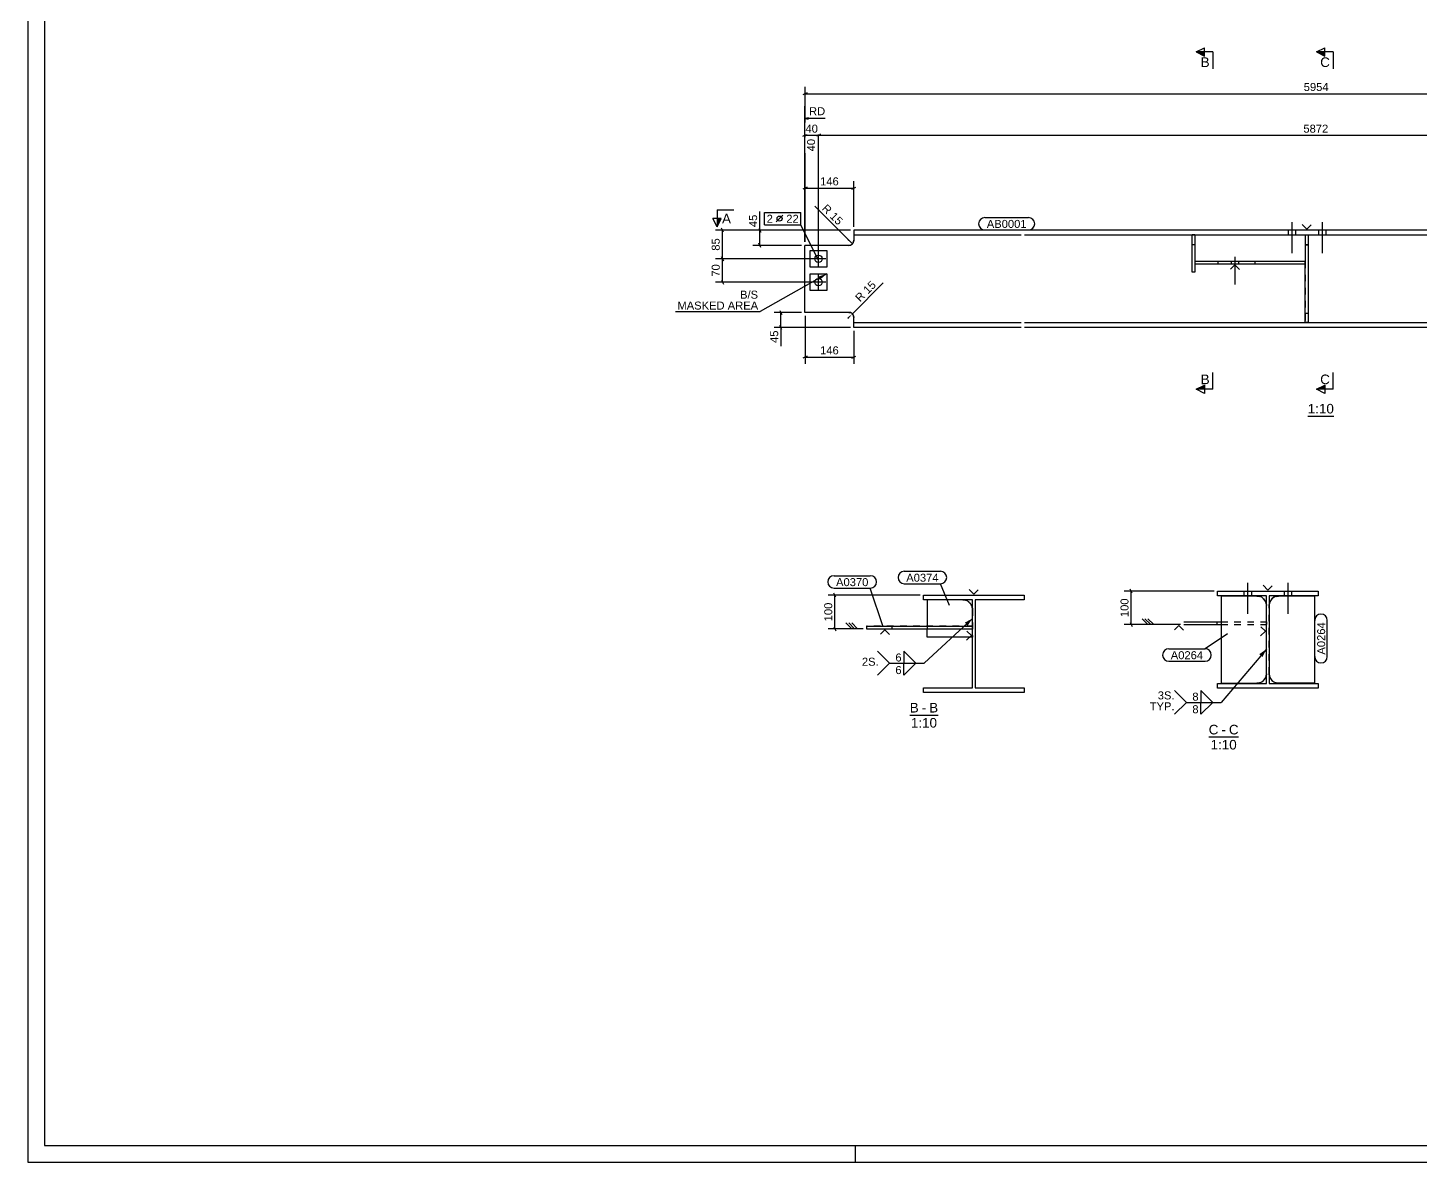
# Model space of a CAD drawing. Header units: millimetres. Extents: x -229 to 612, y -264 to 330.
# Drawn here: x -229.5 to 186, y -263.7 to 74.9 of the extents above; entities that cross this region are included whole.
import ezdxf

# ---------------------------------------------------------------- set-up
doc = ezdxf.new("R2010")
doc.units = ezdxf.units.MM
doc.linetypes.add('DXK_LINE_DOT2', pattern=[3.9198, 1.9599, -1.9599])
doc.styles.add('Arial', font='arial.ttf', dxfattribs={"height": 0.2})

# ---------------------------------------------------------------- blocks, each defined once
blk = doc.blocks.new('Unknown-43779754-1177')
at = {"color": 5, "linetype": 'Continuous'}
for p, q in [((-229.5, 330.35), (-229.5, -263.65)), ((-224.5, 325.35), (-224.5, -258.65)), ((-224.5, -258.65), (606.5, -258.65)), ((-229.5, -263.65), (611.5, -263.65))]:
    blk.add_line(p, q, dxfattribs=at)
at = {"color": 7, "linetype": 'Continuous'}
blk.add_line((17.5, -263.65), (17.5, -258.65), dxfattribs=at)
blk = doc.blocks.new('Unknown-43779754-12 - 1296')
at = {"color": 6, "linetype": 'Continuous'}
blk.add_line((152.47, -40.94), (160.25, -40.94), dxfattribs=at)
at = {"color": 0, "linetype": 'Continuous'}
blk.add_wipeout([(160.25, -40.19), (160.25, -37.19), (152.47, -37.19), (152.47, -40.19)], dxfattribs=at)
at = {"color": 6, "linetype": 'Continuous', "style": 'Arial'}
blk.add_text('1:10', height=2.865, dxfattribs=at).set_placement((152.47, -40.19))
blk = doc.blocks.new('Unknown-43779754-13 - 4834')
at = {"color": 6, "linetype": 'Continuous'}
blk.add_line((33.69, -130.19), (42.16, -130.19), dxfattribs=at)
at = {"color": 0, "linetype": 'Continuous'}
blk.add_wipeout([(36.36, -129.44), (36.36, -126.44), (33.69, -126.44), (33.69, -129.44)], dxfattribs=at)
blk.add_wipeout([(38.59, -129.44), (38.59, -126.44), (37.26, -126.44), (37.26, -129.44)], dxfattribs=at)
blk.add_wipeout([(42.16, -129.44), (42.16, -126.44), (39.49, -126.44), (39.49, -129.44)], dxfattribs=at)
at = {"color": 6, "linetype": 'Continuous', "style": 'Arial'}
blk.add_text('-', height=2.87, dxfattribs=at).set_placement((37.26, -129.44))
at = {"color": 0, "linetype": 'Continuous'}
blk.add_wipeout([(41.82, -133.94), (41.82, -130.94), (34.03, -130.94), (34.03, -133.94)], dxfattribs=at)
at = {"color": 6, "linetype": 'Continuous', "style": 'Arial'}
for s, height, p in [('B', 2.87, (33.69, -129.44)), ('B', 2.87, (39.49, -129.44)), ('1:10', 2.865, (34.03, -133.94))]:
    blk.add_text(s, height=height, dxfattribs=at).set_placement(p)
blk = doc.blocks.new('Unknown-43779754-14 - 4922')
at = {"color": 6, "linetype": 'Continuous'}
blk.add_line((122.91, -136.73), (131.82, -136.73), dxfattribs=at)
at = {"color": 0, "linetype": 'Continuous'}
blk.add_wipeout([(125.79, -135.98), (125.79, -132.98), (122.91, -132.98), (122.91, -135.98)], dxfattribs=at)
blk.add_wipeout([(128.03, -135.98), (128.03, -132.98), (126.69, -132.98), (126.69, -135.98)], dxfattribs=at)
blk.add_wipeout([(131.82, -135.98), (131.82, -132.98), (128.93, -132.98), (128.93, -135.98)], dxfattribs=at)
at = {"color": 6, "linetype": 'Continuous', "style": 'Arial'}
blk.add_text('-', height=2.87, dxfattribs=at).set_placement((126.69, -135.98))
at = {"color": 0, "linetype": 'Continuous'}
blk.add_wipeout([(131.25, -140.48), (131.25, -137.48), (123.47, -137.48), (123.47, -140.48)], dxfattribs=at)
at = {"color": 6, "linetype": 'Continuous', "style": 'Arial'}
for s, height, p in [('C', 2.87, (122.91, -135.98)), ('C', 2.87, (128.93, -135.98)), ('1:10', 2.865, (123.47, -140.48))]:
    blk.add_text(s, height=height, dxfattribs=at).set_placement(p)
blk = doc.blocks.new('Part-43779754-1793 - 1296')
at = {"color": 2, "linetype": 'Continuous'}
for p, q in [((117.93, 2), (117.93, 13.1)), ((118.73, 13.1), (118.73, 5.3)), ((118.73, 4.5), (118.73, 2)), ((118.73, 2), (117.93, 2))]:
    blk.add_line(p, q, dxfattribs=at)
at = {"color": 7, "linetype": 'DXK_LINE_DOT2'}
for p, q in [((118.73, 13.1), (117.93, 13.1)), ((117.93, 10.3), (118.73, 10.3)), ((118.73, 5.3), (118.73, 4.5))]:
    blk.add_line(p, q, dxfattribs=at)
blk = doc.blocks.new('Surfacing-43779754-1344 - 1296')
at = {"color": 7, "linetype": 'Continuous'}
for p, q in [((3.93, 1.5), (8.93, 1.5)), ((3.93, -3.5), (3.93, 1.5)), ((8.93, 1.5), (8.93, -3.5)), ((8.93, -3.5), (3.93, -3.5))]:
    blk.add_line(p, q, dxfattribs=at)
blk = doc.blocks.new('Surfacing-43779754-1349 - 1296')
at = {"color": 7, "linetype": 'Continuous'}
for p, q in [((126.73, 4.5), (135.73, 4.5)), ((126.73, 4.5), (126.73, 4.45)), ((126.73, 4.45), (135.73, 4.45)), ((135.73, 4.5), (135.73, 4.45))]:
    blk.add_line(p, q, dxfattribs=at)
blk = doc.blocks.new('Surfacing-43779754-1354 - 1296')
at = {"color": 7, "linetype": 'Continuous'}
for p, q in [((145.23, 14.5), (145.23, 14.55)), ((150.23, 14.55), (145.23, 14.55)), ((150.23, 14.5), (150.23, 14.55))]:
    blk.add_line(p, q, dxfattribs=at)
at = {"color": 246, "linetype": 'DXK_LINE_DOT2'}
blk.add_line((150.23, 14.5), (145.23, 14.5), dxfattribs=at)
blk = doc.blocks.new('Surfacing-43779754-1361 - 1296')
at = {"color": 7, "linetype": 'Continuous'}
for p, q in [((3.93, 8.5), (8.93, 8.5)), ((3.93, 3.5), (3.93, 8.5)), ((8.93, 8.5), (8.93, 3.5)), ((8.93, 3.5), (3.93, 3.5))]:
    blk.add_line(p, q, dxfattribs=at)
blk = doc.blocks.new('Bolt-43779754-1366 - 1296')
at = {"color": 3, "linetype": 'Continuous'}
for p, q in [((8.625, 6), (4.225, 6)), ((6.425, 3.8), (6.425, 8.2)), ((6.425, -3.2), (6.425, 1.2)), ((8.625, -1), (4.225, -1))]:
    blk.add_line(p, q, dxfattribs=at)
for centre in [(6.425, 6), (6.425, -1)]:
    blk.add_circle(centre, 1.1, dxfattribs=at)
blk = doc.blocks.new('Part-43779754-1381 - 1296')
at = {"linetype": 'Continuous'}
blk.add_hatch(color=2, dxfattribs=at).paths.add_polyline_path([(277.3, 14.5), (276.5, 15.9), (278.1, 15.9)])
at = {"color": 2, "linetype": 'Continuous'}
for p, q in [((17, 14.5), (17, 13.1)), ((66.93, 14.5), (17, 14.5)), ((17, 13.1), (17, 11.5)), ((17, 13.1), (66.93, 13.1)), ((209.23, 14.5), (67.93, 14.5)), ((67.93, 13.1), (209.23, 13.1)), ((152.23, 14.8), (150.83, 16.2)), ((152.23, 14.8), (153.53, 16.1)), ((292.73, 14.5), (210.23, 14.5)), ((210.23, 13.1), (292.73, 13.1)), ((277.3, 14.5), (276.5, 15.9)), ((276.5, 15.9), (278.1, 15.9)), ((278.1, 15.9), (277.3, 14.5)), ((292.73, 14.5), (292.73, 13.1)), ((292.73, 13.1), (292.73, 11.5)), ((15.5, 10), (2.42, 10)), ((2.42, -10), (2.42, 10)), ((15.5, 10), (15.96, 10.07)), ((16.93, 11.04), (17, 11.5)), ((292.73, 11.5), (292.8, 11.04)), ((293.76, 10.07), (294.23, 10)), ((307.3, 10), (294.23, 10)), ((307.3, -10), (307.3, 10)), ((15.5, -10), (2.42, -10)), ((15.96, -10.07), (15.5, -10)), ((17, -11.5), (16.93, -11.04)), ((17, -14.5), (17, -11.5)), ((292.8, -11.04), (292.73, -11.5)), ((292.73, -14.5), (292.73, -11.5)), ((294.23, -10), (293.76, -10.07)), ((307.3, -10), (294.23, -10)), ((66.93, -13.1), (17, -13.1)), ((66.93, -14.5), (17, -14.5)), ((209.23, -13.1), (67.93, -13.1)), ((209.23, -14.5), (67.93, -14.5)), ((292.73, -13.1), (210.23, -13.1)), ((292.73, -14.5), (210.23, -14.5))]:
    blk.add_line(p, q, dxfattribs=at)
at = {"color": 7, "linetype": 'DXK_LINE_DOT2'}
for p, q in [((15.96, 10.07), (15.5, 10)), ((17, 11.5), (16.93, 11.04)), ((292.8, 11.04), (292.73, 11.5)), ((294.23, 10), (293.76, 10.07)), ((15.5, -10), (15.96, -10.07)), ((16.93, -11.04), (17, -11.5)), ((292.73, -11.5), (292.8, -11.04)), ((293.76, -10.07), (294.23, -10))]:
    blk.add_line(p, q, dxfattribs=at)
at = {"color": 2, "linetype": 'Continuous'}
blk.add_circle((277.3, 15.4), 1, dxfattribs=at)
for centre, start, end in [((15.5, 11.5), 288, 342), ((294.23, 11.5), 198, 252), ((15.5, -11.5), 18, 72), ((294.23, -11.5), 108, 162)]:
    blk.add_arc(centre, 1.5, start, end, dxfattribs=at)
at = {"color": 7, "linetype": 'DXK_LINE_DOT2'}
for centre, start, end in [((15.5, 11.5), 288, 342), ((294.23, 11.5), 198, 252), ((15.5, -11.5), 18, 72), ((294.23, -11.5), 108, 162)]:
    blk.add_arc(centre, 1.5, start, end, dxfattribs=at)
blk = doc.blocks.new('Bolt-43779754-1386 - 1296')
at = {"color": 3, "linetype": 'Continuous'}
for p, q in [((147.73, 16.95), (147.73, 7.7)), ((147.73, 16.95), (147.73, 7.7)), ((156.73, 16.95), (156.73, 7.7)), ((156.73, 16.95), (156.73, 7.7)), ((146.63, 14.5), (146.63, 13.1)), ((146.63, 14.5), (146.63, 13.1)), ((148.83, 14.5), (148.83, 13.1)), ((148.83, 14.5), (148.83, 13.1)), ((155.63, 14.5), (155.63, 13.1)), ((155.63, 14.5), (155.63, 13.1)), ((157.83, 14.5), (157.83, 13.1)), ((157.83, 14.5), (157.83, 13.1))]:
    blk.add_line(p, q, dxfattribs=at)
blk = doc.blocks.new('Surfacing-43779754-1396 - 1296')
at = {"color": 7, "linetype": 'Continuous'}
for p, q in [((145.23, 14.5), (145.23, 14.55)), ((150.23, 14.55), (145.23, 14.55)), ((150.23, 14.5), (150.23, 14.55))]:
    blk.add_line(p, q, dxfattribs=at)
at = {"color": 246, "linetype": 'DXK_LINE_DOT2'}
blk.add_line((150.23, 14.5), (145.23, 14.5), dxfattribs=at)
blk = doc.blocks.new('Surfacing-43779754-1397 - 1296')
at = {"color": 7, "linetype": 'Continuous'}
for p, q in [((154.23, 14.5), (154.23, 14.55)), ((159.23, 14.55), (154.23, 14.55)), ((159.23, 14.5), (159.23, 14.55))]:
    blk.add_line(p, q, dxfattribs=at)
at = {"color": 246, "linetype": 'DXK_LINE_DOT2'}
blk.add_line((159.23, 14.5), (154.23, 14.5), dxfattribs=at)
blk = doc.blocks.new('Surfacing-43779754-1398 - 1296')
at = {"color": 7, "linetype": 'Continuous'}
for p, q in [((154.23, 14.5), (154.23, 14.55)), ((159.23, 14.55), (154.23, 14.55)), ((159.23, 14.5), (159.23, 14.55))]:
    blk.add_line(p, q, dxfattribs=at)
at = {"color": 246, "linetype": 'DXK_LINE_DOT2'}
blk.add_line((159.23, 14.5), (154.23, 14.5), dxfattribs=at)
blk = doc.blocks.new('Part-43779754-1794 - 1296')
at = {"color": 2, "linetype": 'Continuous'}
for p, q in [((151.73, 13), (151.73, 5.3)), ((152.73, 13), (151.73, 13)), ((152.73, -13), (152.73, 13)), ((151.73, -13), (151.73, 4.5)), ((152.73, -13), (151.73, -13))]:
    blk.add_line(p, q, dxfattribs=at)
at = {"color": 7, "linetype": 'DXK_LINE_DOT2'}
for p, q in [((151.73, 10.2), (152.73, 10.2)), ((151.73, 4.5), (151.73, 5.3)), ((151.73, -10.2), (152.73, -10.2))]:
    blk.add_line(p, q, dxfattribs=at)
blk = doc.blocks.new('Part-43779754-1787 - 1296')
at = {"color": 7, "linetype": 'DXK_LINE_DOT2'}
for p, q in [((152.73, 13), (151.73, 13)), ((151.73, 13), (151.73, -13)), ((152.73, -13), (152.73, 13)), ((152.73, 10.2), (151.73, 10.2)), ((151.73, -10.2), (152.73, -10.2)), ((152.73, -13), (151.73, -13))]:
    blk.add_line(p, q, dxfattribs=at)
blk = doc.blocks.new('Part-43779754-1790 - 1296')
at = {"color": 2, "linetype": 'Continuous'}
for p, q in [((118.73, 5.3), (151.73, 5.3)), ((118.73, 5.3), (118.73, 4.5)), ((118.73, 4.5), (151.73, 4.5)), ((125.73, 4.5), (125.73, 5.3)), ((130.73, 4.2), (129.43, 2.9)), ((130.73, 4.2), (132.13, 2.8)), ((136.73, 4.5), (136.73, 5.3)), ((151.73, 5.3), (151.73, 4.5))]:
    blk.add_line(p, q, dxfattribs=at)
blk = doc.blocks.new('Bolt-43779754-1796 - 1296')
at = {"color": 3, "linetype": 'Continuous'}
for p, q in [((129.63, 5.3), (129.63, 4.5)), ((129.63, 5.3), (129.63, 4.5)), ((129.63, 5.3), (129.63, 4.5)), ((130.73, 6.55), (130.73, -1.7)), ((130.73, 6.55), (130.73, -1.7)), ((130.73, 6.55), (130.73, -1.7)), ((131.83, 5.3), (131.83, 4.5)), ((131.83, 5.3), (131.83, 4.5)), ((131.83, 5.3), (131.83, 4.5))]:
    blk.add_line(p, q, dxfattribs=at)
blk = doc.blocks.new('Part-43779754-4838 - 4834')
at = {"color": 7, "linetype": 'DXK_LINE_DOT2'}
for p, q in [((52.37, -103.64), (20.76, -103.64)), ((28.42, -104.44), (28.42, -103.64)), ((52.37, -104.44), (52.37, -103.64)), ((20.76, -104.44), (52.37, -104.44))]:
    blk.add_line(p, q, dxfattribs=at)
at = {"color": 2, "linetype": 'Continuous'}
for p, q in [((20.76, -103.64), (20.76, -104.44)), ((20.76, -103.64), (52.37, -103.64)), ((52.37, -104.44), (52.37, -103.64)), ((20.76, -104.44), (52.37, -104.44)), ((26.29, -104.74), (24.99, -106.04)), ((26.29, -104.74), (27.69, -106.14))]:
    blk.add_line(p, q, dxfattribs=at)
blk = doc.blocks.new('Part-43779754-4841 - 4834')
at = {"color": 2, "linetype": 'Continuous'}
for p, q in [((38.87, -95.84), (38.87, -103.64)), ((49.57, -95.84), (50.29, -95.94)), ((52.27, -97.92), (52.37, -98.64)), ((38.87, -106.94), (38.87, -104.44)), ((52.37, -106.94), (38.87, -106.94))]:
    blk.add_line(p, q, dxfattribs=at)
at = {"color": 7, "linetype": 'DXK_LINE_DOT2'}
for p, q in [((49.57, -95.84), (38.87, -95.84)), ((50.29, -95.94), (49.57, -95.84)), ((52.37, -98.64), (52.27, -97.92)), ((52.37, -98.64), (52.37, -106.94)), ((38.87, -103.64), (38.87, -104.44))]:
    blk.add_line(p, q, dxfattribs=at)
at = {"color": 2, "linetype": 'Continuous'}
blk.add_arc((49.57, -98.64), 2.8, 15, 75, dxfattribs=at)
at = {"color": 7, "linetype": 'DXK_LINE_DOT2'}
blk.add_arc((49.57, -98.64), 2.8, 15, 75, dxfattribs=at)
blk = doc.blocks.new('Part-43779754-4844 - 4834')
at = {"color": 2, "linetype": 'Continuous'}
for p, q in [((37.79, -95.84), (37.79, -94.44)), ((37.79, -94.44), (67.79, -94.44)), ((52.79, -94.14), (51.39, -92.74)), ((52.79, -94.14), (54.09, -92.84)), ((67.79, -94.44), (67.79, -95.84)), ((52.37, -95.84), (37.79, -95.84)), ((52.37, -122.04), (52.37, -95.84)), ((67.79, -95.84), (53.22, -95.84)), ((53.22, -95.84), (53.22, -122.04)), ((52.07, -106.44), (50.67, -107.84)), ((52.07, -106.44), (50.67, -107.84)), ((52.07, -106.44), (50.77, -105.14)), ((52.07, -106.44), (50.77, -105.14)), ((37.79, -123.44), (37.79, -122.04)), ((37.79, -122.04), (52.37, -122.04)), ((67.79, -123.44), (37.79, -123.44)), ((53.22, -122.04), (67.79, -122.04)), ((67.79, -122.04), (67.79, -123.44))]:
    blk.add_line(p, q, dxfattribs=at)
blk = doc.blocks.new('Part-43779754-4923 - 4922')
at = {"color": 2, "linetype": 'Continuous'}
for p, q in [((143.03, -94.77), (143.76, -94.68)), ((154.46, -94.68), (143.76, -94.68)), ((154.46, -94.68), (154.46, -120.68)), ((140.96, -97.48), (141.05, -96.75)), ((141.05, -118.6), (140.96, -117.88)), ((143.76, -120.68), (143.03, -120.58)), ((154.46, -120.68), (143.76, -120.68))]:
    blk.add_line(p, q, dxfattribs=at)
at = {"color": 7, "linetype": 'DXK_LINE_DOT2'}
for p, q in [((143.76, -94.68), (143.03, -94.77)), ((141.05, -96.75), (140.96, -97.48)), ((140.96, -117.88), (140.96, -97.48)), ((140.96, -117.88), (141.05, -118.6)), ((143.03, -120.58), (143.76, -120.68))]:
    blk.add_line(p, q, dxfattribs=at)
at = {"color": 2, "linetype": 'Continuous'}
for centre, start, end in [((143.76, -97.48), 105, 165), ((143.76, -117.88), 195, 255)]:
    blk.add_arc(centre, 2.8, start, end, dxfattribs=at)
at = {"color": 7, "linetype": 'DXK_LINE_DOT2'}
for centre, start, end in [((143.76, -97.48), 105, 165), ((143.76, -117.88), 195, 255)]:
    blk.add_arc(centre, 2.8, start, end, dxfattribs=at)
blk = doc.blocks.new('Part-43779754-4926 - 4922')
at = {"color": 2, "linetype": 'Continuous'}
for p, q in [((114.03, -103.48), (112.73, -104.78)), ((114.03, -103.48), (115.43, -104.88)), ((115.47, -102.38), (126.61, -102.38)), ((115.47, -103.18), (126.61, -103.18)), ((125.45, -103.18), (125.45, -102.38))]:
    blk.add_line(p, q, dxfattribs=at)
at = {"color": 7, "linetype": 'DXK_LINE_DOT2'}
for p, q in [((126.61, -102.38), (140.11, -102.38)), ((126.61, -103.18), (140.11, -103.18)), ((140.11, -102.38), (140.11, -103.18))]:
    blk.add_line(p, q, dxfattribs=at)
blk = doc.blocks.new('Bolt-43779754-4938 - 4922')
at = {"color": 3, "linetype": 'Continuous'}
for p, q in [((134.53, -90.73), (134.53, -99.98)), ((134.53, -90.73), (134.53, -99.98)), ((146.53, -90.73), (146.53, -99.98)), ((146.53, -90.73), (146.53, -99.98)), ((133.43, -93.18), (133.43, -94.58)), ((133.43, -93.18), (133.43, -94.58)), ((135.63, -93.18), (135.63, -94.58)), ((135.63, -93.18), (135.63, -94.58)), ((145.43, -93.18), (145.43, -94.58)), ((145.43, -93.18), (145.43, -94.58)), ((147.63, -93.18), (147.63, -94.58)), ((147.63, -93.18), (147.63, -94.58))]:
    blk.add_line(p, q, dxfattribs=at)
blk = doc.blocks.new('Part-43779754-4930 - 4922')
at = {"color": 2, "linetype": 'Continuous'}
for p, q in [((137.31, -94.68), (126.61, -94.68)), ((126.61, -94.68), (126.61, -120.68)), ((137.31, -94.68), (138.03, -94.77)), ((140.01, -96.75), (140.11, -97.48)), ((140.11, -117.88), (140.01, -118.6)), ((126.61, -120.68), (137.31, -120.68)), ((138.03, -120.58), (137.31, -120.68))]:
    blk.add_line(p, q, dxfattribs=at)
at = {"color": 7, "linetype": 'DXK_LINE_DOT2'}
for p, q in [((138.03, -94.77), (137.31, -94.68)), ((140.11, -97.48), (140.01, -96.75)), ((140.11, -117.88), (140.11, -97.48)), ((140.01, -118.6), (140.11, -117.88)), ((137.31, -120.68), (138.03, -120.58))]:
    blk.add_line(p, q, dxfattribs=at)
at = {"color": 2, "linetype": 'Continuous'}
for centre, start, end in [((137.31, -97.48), 15, 75), ((137.31, -117.88), 285, 345)]:
    blk.add_arc(centre, 2.8, start, end, dxfattribs=at)
at = {"color": 7, "linetype": 'DXK_LINE_DOT2'}
for centre, start, end in [((137.31, -97.48), 15, 75), ((137.31, -117.88), 285, 345)]:
    blk.add_arc(centre, 2.8, start, end, dxfattribs=at)
blk = doc.blocks.new('Part-43779754-4932 - 4922')
at = {"color": 2, "linetype": 'Continuous'}
for p, q in [((125.53, -94.58), (125.53, -93.18)), ((125.53, -93.18), (155.53, -93.18)), ((140.11, -94.58), (125.53, -94.58)), ((140.53, -92.88), (139.13, -91.48)), ((140.11, -120.78), (140.11, -94.58)), ((140.53, -92.88), (141.83, -91.58)), ((155.53, -94.58), (140.96, -94.58)), ((140.96, -94.58), (140.96, -120.78)), ((155.53, -93.18), (155.53, -94.58)), ((139.81, -105.18), (138.51, -103.88)), ((139.81, -105.18), (138.51, -103.88)), ((139.81, -105.18), (138.41, -106.58)), ((139.81, -105.18), (138.41, -106.58)), ((125.53, -122.18), (125.53, -120.78)), ((125.53, -120.78), (140.11, -120.78)), ((155.53, -122.18), (125.53, -122.18)), ((140.96, -120.78), (155.53, -120.78)), ((155.53, -120.78), (155.53, -122.18))]:
    blk.add_line(p, q, dxfattribs=at)
blk = doc.blocks.new('StraightDimension-43779754-1407 - 1296')
at = {"color": 7, "linetype": 'Continuous'}
for p, q in [((3.03, 55.57), (1.82, 54.97)), ((2.43, 15.5), (2.43, 57.32)), ((2.43, 55.27), (307.51, 55.27)), ((306.91, 54.97), (308.11, 55.57)), ((307.51, 11), (307.51, 57.32))]:
    blk.add_line(p, q, dxfattribs=at)
at = {"color": 0}
blk.add_wipeout([(159.18, 55.57), (159.18, 59.07), (150.76, 59.07), (150.76, 55.57)], dxfattribs=at)
at = {"color": 7, "style": 'Arial'}
blk.add_text('5954', height=2.388, dxfattribs=at).set_placement((151.26, 56.07))
blk = doc.blocks.new('StraightDimension-43779754-2115 - 1296')
at = {"color": 7, "linetype": 'Continuous'}
for p, q in [((16, 14.5), (-24.28, 14.5)), ((-21.93, 13.9), (-22.53, 15.1)), ((-22.23, 6), (-22.23, 14.5)), ((5.43, 6), (-24.28, 6)), ((-22.53, 6.6), (-21.93, 5.4))]:
    blk.add_line(p, q, dxfattribs=at)
at = {"color": 0}
blk.add_wipeout([(-22.53, 12.6), (-26.03, 12.6), (-26.03, 7.9), (-22.53, 7.9)], dxfattribs=at)
at = {"color": 7, "style": 'Arial'}
blk.add_text('85', height=2.388, rotation=90.0002, dxfattribs=at).set_placement((-23.03, 8.4))
blk = doc.blocks.new('StraightDimension-43779754-4572 - 1296')
at = {"color": 7, "linetype": 'Continuous'}
for p, q in [((7.03, 43.14), (5.82, 42.54)), ((6.43, 7), (6.43, 44.89)), ((6.43, 42.84), (303.3, 42.84)), ((302.7, 42.54), (303.9, 43.14)), ((303.3, 7), (303.3, 44.89))]:
    blk.add_line(p, q, dxfattribs=at)
at = {"color": 0}
blk.add_wipeout([(159.07, 43.14), (159.07, 46.64), (150.66, 46.64), (150.66, 43.14)], dxfattribs=at)
at = {"color": 0, "linetype": 'Continuous'}
blk.add_wipeout([(302.8, 42.24), (299.3, 42.24), (299.3, 33.83), (302.8, 33.83)], dxfattribs=at)
at = {"color": 7, "style": 'Arial'}
blk.add_text('5872', height=2.388, dxfattribs=at).set_placement((151.16, 43.64))
at = {"color": 7, "linetype": 'Continuous', "style": 'Arial'}
blk.add_text('5912', height=2.388, rotation=90.0002, dxfattribs=at).set_placement((302.3, 34.33))
blk = doc.blocks.new('StraightDimension-43779754-4626 - 1296')
at = {"color": 7, "linetype": 'Continuous'}
for p, q in [((2.43, 11), (2.43, 29.15)), ((17, 15.5), (17, 29.15)), ((3.03, 27.4), (1.82, 26.8)), ((2.43, 27.1), (17, 27.1)), ((16.4, 26.8), (17.6, 27.4))]:
    blk.add_line(p, q, dxfattribs=at)
at = {"color": 0}
blk.add_wipeout([(12.99, 27.4), (12.99, 30.9), (6.43, 30.9), (6.43, 27.4)], dxfattribs=at)
at = {"color": 7, "style": 'Arial'}
blk.add_text('146', height=2.388, dxfattribs=at).set_placement((6.93, 27.9))
blk = doc.blocks.new('RadiusDimension-43779754-9397 - 1296')
at = {"linetype": 'Continuous'}
blk.add_hatch(color=7, dxfattribs=at).paths.add_polyline_path([(15.32, 12.03), (16.56, 10.44), (14.97, 11.68)])
at = {"color": 7, "linetype": 'Continuous'}
blk.add_line((16.56, 10.44), (5.32, 21.68), dxfattribs=at)
blk.add_arc((15.5, 11.5), 1.5, 288, 342, dxfattribs=at)
at = {"color": 0}
blk.add_wipeout([(12.29, 15.14), (14.76, 17.61), (9.08, 23.3), (6.6, 20.82)], dxfattribs=at)
at = {"color": 7, "style": 'Arial'}
blk.add_text('R 15', height=2.388, rotation=-45.0001, dxfattribs=at).set_placement((7.31, 20.82))
blk = doc.blocks.new('StraightDimension-43779754-4674 - 1296')
at = {"color": 7, "linetype": 'Continuous'}
for p, q in [((2.43, -11), (2.43, -25.34)), ((17, -15.5), (17, -25.34)), ((3.03, -23.04), (1.82, -23.64)), ((2.43, -23.34), (17, -23.34)), ((16.4, -23.64), (17.6, -23.04))]:
    blk.add_line(p, q, dxfattribs=at)
at = {"color": 0}
blk.add_wipeout([(12.99, -23.04), (12.99, -19.54), (6.43, -19.54), (6.43, -23.04)], dxfattribs=at)
at = {"color": 7, "style": 'Arial'}
blk.add_text('146', height=2.388, dxfattribs=at).set_placement((6.93, -22.54))
blk = doc.blocks.new('StraightDimension-43779754-2116 - 1296')
at = {"color": 7, "linetype": 'Continuous'}
for p, q in [((5.43, 6), (-24.28, 6)), ((-21.93, 5.4), (-22.53, 6.6)), ((-22.23, -1), (-22.23, 6)), ((5.43, -1), (-24.28, -1)), ((-22.53, -0.4), (-21.93, -1.6))]:
    blk.add_line(p, q, dxfattribs=at)
at = {"color": 0}
blk.add_wipeout([(-22.53, 4.85), (-26.03, 4.85), (-26.03, 0.15), (-22.53, 0.15)], dxfattribs=at)
at = {"color": 7, "style": 'Arial'}
blk.add_text('70', height=2.388, rotation=90.0002, dxfattribs=at).set_placement((-23.03, 0.65))
blk = doc.blocks.new('RadiusDimension-43779754-9411 - 1296')
at = {"linetype": 'Continuous'}
blk.add_hatch(color=7, dxfattribs=at).paths.add_polyline_path([(14.97, -11.68), (16.56, -10.44), (15.32, -12.03)])
at = {"color": 7, "linetype": 'Continuous'}
blk.add_line((16.56, -10.44), (25.8, -1.2), dxfattribs=at)
blk.add_arc((15.5, -11.5), 1.5, 18, 72, dxfattribs=at)
at = {"color": 0}
blk.add_wipeout([(24.52, -2.05), (22.05, 0.42), (16.36, -5.26), (18.84, -7.74)], dxfattribs=at)
at = {"color": 7, "style": 'Arial'}
blk.add_text('R 15', height=2.388, rotation=45.0001, dxfattribs=at).set_placement((18.84, -7.03))
blk = doc.blocks.new('StraightDimension-43779754-2083 - 1296')
at = {"color": 7, "linetype": 'Continuous'}
for p, q in [((1.43, -10), (-6.82, -10)), ((-5.07, -9.4), (-4.47, -10.6)), ((-4.77, -14.5), (-4.77, -10)), ((16, -14.5), (-6.82, -14.5)), ((-4.47, -15.1), (-5.07, -13.9))]:
    blk.add_line(p, q, dxfattribs=at)
at = {"color": 0}
blk.add_wipeout([(-5.07, -14.94), (-8.57, -14.94), (-8.57, -19.64), (-5.07, -19.64)], dxfattribs=at)
at = {"color": 7, "linetype": 'Continuous'}
blk.add_line((-4.77, -14.5), (-4.77, -20.08), dxfattribs=at)
blk.add_line((-4.77, -14.5), (-4.77, -20.08), dxfattribs=at)
at = {"color": 7, "style": 'Arial'}
blk.add_text('45', height=2.388, rotation=90.0002, dxfattribs=at).set_placement((-5.57, -19.14))
blk = doc.blocks.new('StraightDimension-43779754-4573 - 1296')
at = {"color": 7, "linetype": 'Continuous'}
for p, q in [((1.82, 42.54), (3.03, 43.14)), ((2.42, 11), (2.42, 44.89)), ((2.42, 42.84), (6.43, 42.84)), ((7.03, 43.14), (5.82, 42.54)), ((6.43, 7), (6.43, 44.89))]:
    blk.add_line(p, q, dxfattribs=at)
at = {"color": 0, "linetype": 'Continuous'}
blk.add_wipeout([(8.94, 48.34), (8.94, 51.84), (3.13, 51.84), (3.13, 48.34)], dxfattribs=at)
at = {"color": 7, "linetype": 'Continuous', "style": 'Arial'}
blk.add_text('RD', height=2.388, dxfattribs=at).set_placement((3.63, 48.84))
at = {"color": 0}
blk.add_wipeout([(6.78, 43.14), (6.78, 46.64), (2.07, 46.64), (2.07, 43.14)], dxfattribs=at)
at = {"color": 7, "linetype": 'Continuous'}
for p in [(3.43, 48.09), (3.43, 47.59), (8.44, 47.84)]:
    blk.add_line(p, (2.42, 47.84), dxfattribs=at)
at = {"color": 0, "linetype": 'Continuous'}
blk.add_wipeout([(5.92, 42.24), (2.42, 42.24), (2.42, 37.54), (5.92, 37.54)], dxfattribs=at)
at = {"color": 7, "linetype": 'Continuous'}
blk.add_line((2.42, 11), (2.42, 51.59), dxfattribs=at)
at = {"color": 7, "style": 'Arial'}
blk.add_text('40', height=2.388, dxfattribs=at).set_placement((2.57, 43.64))
at = {"color": 7, "linetype": 'Continuous', "style": 'Arial'}
blk.add_text('40', height=2.388, rotation=90.0002, dxfattribs=at).set_placement((5.43, 38.04))
blk = doc.blocks.new('StraightDimension-43779754-4647 - 1296')
at = {"color": 7, "linetype": 'Continuous'}
for p, q in [((16, 14.5), (-13.12, 14.5)), ((-11.37, 15.1), (-10.77, 13.9)), ((-11.07, 10), (-11.07, 14.5)), ((1.43, 10), (-13.12, 10)), ((-10.77, 9.4), (-11.37, 10.6))]:
    blk.add_line(p, q, dxfattribs=at)
at = {"color": 0}
blk.add_wipeout([(-11.37, 19.64), (-14.87, 19.64), (-14.87, 14.94), (-11.37, 14.94)], dxfattribs=at)
at = {"color": 7, "linetype": 'Continuous'}
blk.add_line((-11.07, 14.5), (-11.07, 20.08), dxfattribs=at)
blk.add_line((-11.07, 14.5), (-11.07, 20.08), dxfattribs=at)
at = {"color": 7, "style": 'Arial'}
blk.add_text('45', height=2.388, rotation=90.0002, dxfattribs=at).set_placement((-11.87, 15.44))
blk = doc.blocks.new('StraightDimension-43779754-5405 - 4834')
at = {"color": 7, "linetype": 'Continuous'}
for p, q in [((36.79, -94.44), (9.31, -94.44)), ((11.66, -95.04), (11.06, -93.84)), ((11.36, -104.44), (11.36, -94.44)), ((11.06, -103.84), (11.66, -105.04)), ((16.36, -104.44), (14.61, -102.69)), ((17.23, -104.44), (15.48, -102.69)), ((18.11, -104.44), (16.36, -102.69)), ((19.76, -104.44), (9.31, -104.44)), ((18.11, -104.44), (14.61, -104.44))]:
    blk.add_line(p, q, dxfattribs=at)
at = {"color": 0}
blk.add_wipeout([(11.06, -96.16), (7.56, -96.16), (7.56, -102.72), (11.06, -102.72)], dxfattribs=at)
at = {"color": 7, "style": 'Arial'}
blk.add_text('100', height=2.388, rotation=90.0002, dxfattribs=at).set_placement((10.56, -102.22))
blk = doc.blocks.new('StraightDimension-43779754-5369 - 4922')
at = {"color": 7, "linetype": 'Continuous'}
for p, q in [((124.53, -93.18), (97.72, -93.18)), ((100.07, -93.78), (99.47, -92.58)), ((99.77, -103.18), (99.77, -93.18)), ((114.47, -103.18), (97.72, -103.18)), ((99.47, -102.58), (100.07, -103.78)), ((104.77, -103.18), (103.02, -101.43)), ((106.52, -103.18), (103.02, -103.18)), ((105.64, -103.18), (103.89, -101.43)), ((106.52, -103.18), (104.77, -101.43))]:
    blk.add_line(p, q, dxfattribs=at)
at = {"color": 0}
blk.add_wipeout([(99.47, -94.9), (95.97, -94.9), (95.97, -101.46), (99.47, -101.46)], dxfattribs=at)
at = {"color": 7, "style": 'Arial'}
blk.add_text('100', height=2.388, rotation=90.0002, dxfattribs=at).set_placement((98.97, -100.96))
blk = doc.blocks.new('Mark-43779754-1340 - 1296')
at = {"linetype": 'Continuous'}
blk.add_hatch(color=7, dxfattribs=at).paths.add_polyline_path([(6.5, 0.7), (8.93, 1.5), (7, -0.17)])
at = {"color": 0}
blk.add_wipeout([(-11.58, -5.92), (-11.58, -3.42), (-16.95, -3.42), (-16.95, -5.92)], dxfattribs=at)
blk.add_wipeout([(-11.58, -5.92), (-11.58, -3.42), (-16.95, -3.42), (-16.95, -5.92)], dxfattribs=at)
blk.add_wipeout([(-11.58, -9.17), (-11.58, -6.67), (-35.65, -6.67), (-35.65, -9.17)], dxfattribs=at)
blk.add_wipeout([(-11.58, -9.17), (-11.58, -6.67), (-35.65, -6.67), (-35.65, -9.17)], dxfattribs=at)
at = {"color": 7, "linetype": 'Continuous'}
for p in [(8.93, 1.5), (-36.25, -9.77)]:
    blk.add_line(p, (-10.98, -9.77), dxfattribs=at)
at = {"color": 7, "style": 'Arial'}
for s, height, p in [('B/', 2.388, (-16.95, -5.92)), ('S', 2.39, (-13.81, -5.92)), ('MASKED AREA', 2.3877, (-35.65, -9.17))]:
    blk.add_text(s, height=height, dxfattribs=at).set_placement(p)
blk = doc.blocks.new('Mark-43779754-1362 - 1296')
at = {"color": 0}
blk.add_wipeout([(-7.16, 16.74), (-7.16, 19.24), (-9.01, 19.24), (-9.01, 16.74)], dxfattribs=at)
blk.add_wipeout([(-7.16, 16.74), (-7.16, 19.24), (-9.01, 19.24), (-9.01, 16.74)], dxfattribs=at)
at = {"color": 3, "linetype": 'Continuous'}
blk.add_line((-9.61, 16.14), (-9.61, 19.84), dxfattribs=at)
at = {"color": 0}
blk.add_wipeout([(-3.91, 16.74), (-3.91, 19.24), (-6.41, 19.24), (-6.41, 16.74)], dxfattribs=at)
at = {"color": 3, "style": 'Arial'}
blk.add_text('2', height=2.39, dxfattribs=at).set_placement((-9.01, 16.74))
at = {"color": 0}
blk.add_wipeout([(0.55, 16.74), (0.55, 19.24), (-3.16, 19.24), (-3.16, 16.74)], dxfattribs=at)
blk.add_wipeout([(0.55, 16.74), (0.55, 19.24), (-3.16, 19.24), (-3.16, 16.74)], dxfattribs=at)
at = {"color": 3, "linetype": 'Continuous'}
for p, q in [((-9.61, 19.84), (1.15, 19.84)), ((-6.16, 16.99), (-4.16, 18.99)), ((1.15, 16.14), (1.15, 19.84)), ((-9.61, 16.14), (1.15, 16.14)), ((6.48, 5.48), (1.15, 16.14))]:
    blk.add_line(p, q, dxfattribs=at)
blk.add_circle((-5.16, 17.99), 0.75, dxfattribs=at)
at = {"color": 3, "style": 'Arial'}
blk.add_text('22', height=2.388, dxfattribs=at).set_placement((-3.16, 16.74))
blk = doc.blocks.new('SectionMark-43779754-1609 - 1296')
at = {"color": 0, "linetype": 'Continuous'}
for points in [[(-19.66, 16.55), (-19.66, 19.55), (-22.33, 19.55), (-22.33, 16.55)], [(325.24, 16.55), (325.24, 19.55), (322.57, 19.55), (322.57, 16.55)]]:
    blk.add_wipeout(points, dxfattribs=at)
at = {"linetype": 'Continuous'}
for points in [[(-23.83, 18.05), (-22.58, 18.05), (-23.83, 15.55)], [(325.49, 18.05), (326.74, 18.05), (326.74, 15.55)]]:
    blk.add_hatch(color=6, dxfattribs=at).paths.add_polyline_path(points)
at = {"color": 6, "linetype": 'Continuous'}
for p, q in [((-23.83, 15.55), (-25.08, 18.05)), ((-22.58, 18.05), (-25.08, 18.05)), ((-23.83, 20.55), (-18.83, 20.55)), ((-23.83, 20.55), (-23.83, 15.55)), ((-23.83, 15.55), (-22.58, 18.05)), ((326.74, 20.55), (321.74, 20.55)), ((325.49, 18.05), (327.99, 18.05)), ((326.74, 15.55), (325.49, 18.05)), ((326.74, 20.55), (326.74, 15.55)), ((327.99, 18.05), (326.74, 15.55))]:
    blk.add_line(p, q, dxfattribs=at)
at = {"color": 6, "linetype": 'Continuous', "style": 'Arial'}
for p in [(-22.33, 16.55), (322.57, 16.55)]:
    blk.add_text('A', height=2.87, dxfattribs=at).set_placement(p)
blk = doc.blocks.new('Mark-43779754-4771 - 1296')
at = {"color": 0}
blk.add_wipeout([(68.53, 15.2), (68.53, 17.7), (56.68, 17.7), (56.68, 15.2)], dxfattribs=at)
blk.add_wipeout([(68.53, 15.2), (68.53, 17.7), (56.68, 17.7), (56.68, 15.2)], dxfattribs=at)
at = {"color": 3, "linetype": 'Continuous'}
for p, q in [((56.08, 18.3), (69.13, 18.3)), ((56.08, 14.6), (69.13, 14.6))]:
    blk.add_line(p, q, dxfattribs=at)
for centre, start, end in [((56.08, 16.45), 90, 270), ((69.13, 16.45), 270, 90)]:
    blk.add_arc(centre, 1.85, start, end, dxfattribs=at)
at = {"color": 3, "style": 'Arial'}
blk.add_text('AB0001', height=2.388, dxfattribs=at).set_placement((56.68, 15.2))
blk = doc.blocks.new('SectionMark-43779754-4867 - 1296')
at = {"color": 0, "linetype": 'Continuous'}
for points in [[(123.18, 63.23), (123.18, 66.23), (120.51, 66.23), (120.51, 63.23)], [(123.18, -31.44), (123.18, -28.44), (120.51, -28.44), (120.51, -31.44)]]:
    blk.add_wipeout(points, dxfattribs=at)
at = {"linetype": 'Continuous'}
for points in [[(121.68, 67.73), (121.68, 66.48), (119.18, 67.73)], [(121.68, -31.69), (121.68, -32.94), (119.18, -32.94)]]:
    blk.add_hatch(color=6, dxfattribs=at).paths.add_polyline_path(points)
at = {"color": 6, "linetype": 'Continuous'}
for p, q in [((119.18, 67.73), (121.68, 68.98)), ((124.18, 67.73), (119.18, 67.73)), ((119.18, 67.73), (121.68, 66.48)), ((121.68, 66.48), (121.68, 68.98)), ((124.18, 67.73), (124.18, 62.73)), ((124.18, -32.94), (124.18, -27.94)), ((119.18, -32.94), (121.68, -31.69)), ((124.18, -32.94), (119.18, -32.94)), ((121.68, -34.19), (119.18, -32.94)), ((121.68, -31.69), (121.68, -34.19))]:
    blk.add_line(p, q, dxfattribs=at)
at = {"color": 6, "linetype": 'Continuous', "style": 'Arial'}
for p in [(120.51, 63.23), (120.51, -31.44)]:
    blk.add_text('B', height=2.87, dxfattribs=at).set_placement(p)
blk = doc.blocks.new('SectionMark-43779754-4958 - 1296')
at = {"color": 0, "linetype": 'Continuous'}
for points in [[(159.06, 63.23), (159.06, 66.23), (156.17, 66.23), (156.17, 63.23)], [(159.06, -31.44), (159.06, -28.44), (156.17, -28.44), (156.17, -31.44)]]:
    blk.add_wipeout(points, dxfattribs=at)
at = {"linetype": 'Continuous'}
for points in [[(157.56, 67.73), (157.56, 66.48), (155.06, 67.73)], [(157.56, -31.69), (157.56, -32.94), (155.06, -32.94)]]:
    blk.add_hatch(color=6, dxfattribs=at).paths.add_polyline_path(points)
at = {"color": 6, "linetype": 'Continuous'}
for p, q in [((155.06, 67.73), (157.56, 68.98)), ((160.06, 67.73), (155.06, 67.73)), ((155.06, 67.73), (157.56, 66.48)), ((157.56, 66.48), (157.56, 68.98)), ((160.06, 67.73), (160.06, 62.73)), ((160.06, -32.94), (160.06, -27.94)), ((155.06, -32.94), (157.56, -31.69)), ((160.06, -32.94), (155.06, -32.94)), ((157.56, -34.19), (155.06, -32.94)), ((157.56, -31.69), (157.56, -34.19))]:
    blk.add_line(p, q, dxfattribs=at)
at = {"color": 6, "linetype": 'Continuous', "style": 'Arial'}
for p in [(156.17, 63.23), (156.17, -31.44)]:
    blk.add_text('C', height=2.87, dxfattribs=at).set_placement(p)
blk = doc.blocks.new('Mark-43779754-5098 - 4834')
at = {"color": 0}
blk.add_wipeout([(42.28, -90.4), (42.28, -87.9), (32.64, -87.9), (32.64, -90.4)], dxfattribs=at)
blk.add_wipeout([(42.28, -90.4), (42.28, -87.9), (32.64, -87.9), (32.64, -90.4)], dxfattribs=at)
at = {"color": 3, "linetype": 'Continuous'}
for p, q in [((32.04, -87.3), (42.88, -87.3)), ((32.04, -91), (42.88, -91)), ((45.52, -97.51), (42.88, -91))]:
    blk.add_line(p, q, dxfattribs=at)
for centre, start, end in [((32.04, -89.15), 90, 270), ((42.88, -89.15), 270, 90)]:
    blk.add_arc(centre, 1.85, start, end, dxfattribs=at)
at = {"color": 3, "style": 'Arial'}
blk.add_text('A0374', height=2.388, dxfattribs=at).set_placement((32.64, -90.4))
blk = doc.blocks.new('WeldMark-43779754-5078 - 4834')
at = {"linetype": 'Continuous'}
blk.add_hatch(color=3, dxfattribs=at).paths.add_polyline_path([(50.11, -102.63), (52.37, -101.39), (50.96, -103.55)])
at = {"color": 3, "linetype": 'Continuous'}
blk.add_line((52.37, -101.39), (38, -114.72), dxfattribs=at)
at = {"color": 0}
blk.add_wipeout([(31.45, -114.42), (31.45, -111.52), (29.2, -111.52), (29.2, -114.42)], dxfattribs=at)
at = {"color": 3, "linetype": 'Continuous'}
for p, q in [((35.54, -114.72), (31.96, -111.15)), ((31.96, -111.15), (31.96, -114.72)), ((31.96, -114.72), (35.54, -114.72))]:
    blk.add_line(p, q, dxfattribs=at)
at = {"color": 0, "linetype": 'Continuous'}
blk.add_wipeout([(31.45, -118.17), (31.45, -115.27), (29.2, -115.27), (29.2, -118.17)], dxfattribs=at)
at = {"color": 3, "linetype": 'Continuous'}
for p, q in [((27.65, -114.72), (24.08, -111.15)), ((27.65, -114.72), (24.08, -118.29)), ((27.65, -114.72), (38, -114.72)), ((31.96, -114.72), (35.54, -114.72)), ((35.54, -114.72), (31.96, -118.29)), ((31.96, -118.29), (31.96, -114.72))]:
    blk.add_line(p, q, dxfattribs=at)
at = {"color": 3, "style": 'Arial'}
blk.add_text('6', height=2.39, dxfattribs=at).set_placement((29.4, -114.22))
at = {"color": 3, "linetype": 'Continuous', "style": 'Arial'}
blk.add_text('6', height=2.39, dxfattribs=at).set_placement((29.4, -117.97))
at = {"color": 0, "linetype": 'Continuous'}
blk.add_wipeout([(24.4, -115.47), (24.4, -112.97), (19.4, -112.97), (19.4, -115.47)], dxfattribs=at)
at = {"color": 3, "linetype": 'Continuous', "style": 'Arial'}
blk.add_text('2S.', height=2.388, dxfattribs=at).set_placement((19.4, -115.47))
blk = doc.blocks.new('Mark-43779754-5097 - 4834')
at = {"color": 0}
blk.add_wipeout([(21.32, -91.72), (21.32, -89.22), (11.69, -89.22), (11.69, -91.72)], dxfattribs=at)
blk.add_wipeout([(21.32, -91.72), (21.32, -89.22), (11.69, -89.22), (11.69, -91.72)], dxfattribs=at)
at = {"color": 3, "linetype": 'Continuous'}
for p, q in [((11.09, -88.62), (21.92, -88.62)), ((11.09, -92.32), (21.92, -92.32)), ((25.74, -103.87), (21.92, -92.32))]:
    blk.add_line(p, q, dxfattribs=at)
for centre, start, end in [((11.09, -90.47), 90, 270), ((21.92, -90.47), 270, 90)]:
    blk.add_arc(centre, 1.85, start, end, dxfattribs=at)
at = {"color": 3, "style": 'Arial'}
blk.add_text('A0370', height=2.388, dxfattribs=at).set_placement((11.69, -91.72))
blk = doc.blocks.new('Mark-43779754-5130 - 4922')
at = {"color": 0}
blk.add_wipeout([(157.66, -102.53), (155.16, -102.53), (155.16, -112.16), (157.66, -112.16)], dxfattribs=at)
blk.add_wipeout([(157.66, -102.53), (155.16, -102.53), (155.16, -112.16), (157.66, -112.16)], dxfattribs=at)
at = {"color": 3, "linetype": 'Continuous'}
for p, q in [((154.56, -112.76), (154.56, -101.93)), ((158.26, -112.76), (158.26, -101.93))]:
    blk.add_line(p, q, dxfattribs=at)
for centre, start, end in [((156.41, -101.93), 0, 180), ((156.41, -112.76), 180, 0)]:
    blk.add_arc(centre, 1.85, start, end, dxfattribs=at)
at = {"color": 3, "style": 'Arial'}
blk.add_text('A0264', height=2.388, rotation=90.0002, dxfattribs=at).set_placement((157.66, -112.16))
blk = doc.blocks.new('WeldMark-43779754-5162 - 4922')
at = {"linetype": 'Continuous'}
blk.add_hatch(color=3, dxfattribs=at).paths.add_polyline_path([(138.01, -112.03), (140.11, -110.53), (138.96, -112.84)])
at = {"color": 3, "linetype": 'Continuous'}
blk.add_line((140.11, -110.53), (126.62, -126.41), dxfattribs=at)
at = {"color": 0}
blk.add_wipeout([(120.07, -126.11), (120.07, -123.21), (117.82, -123.21), (117.82, -126.11)], dxfattribs=at)
at = {"color": 3, "linetype": 'Continuous'}
for p, q in [((124.16, -126.41), (120.59, -122.84)), ((120.59, -122.84), (120.59, -126.41)), ((120.59, -126.41), (124.16, -126.41))]:
    blk.add_line(p, q, dxfattribs=at)
at = {"color": 0, "linetype": 'Continuous'}
blk.add_wipeout([(120.07, -129.86), (120.07, -126.96), (117.82, -126.96), (117.82, -129.86)], dxfattribs=at)
at = {"color": 3, "linetype": 'Continuous'}
for p, q in [((116.27, -126.41), (112.7, -122.84)), ((116.27, -126.41), (112.7, -129.98)), ((116.27, -126.41), (126.62, -126.41)), ((120.59, -126.41), (124.16, -126.41)), ((124.16, -126.41), (120.59, -129.98)), ((120.59, -129.98), (120.59, -126.41))]:
    blk.add_line(p, q, dxfattribs=at)
at = {"color": 3, "style": 'Arial'}
blk.add_text('8', height=2.39, dxfattribs=at).set_placement((118.02, -125.91))
at = {"color": 3, "linetype": 'Continuous', "style": 'Arial'}
blk.add_text('8', height=2.39, dxfattribs=at).set_placement((118.02, -129.66))
at = {"color": 0, "linetype": 'Continuous'}
blk.add_wipeout([(112.7, -125.53), (112.7, -123.03), (107.7, -123.03), (107.7, -125.53)], dxfattribs=at)
blk.add_wipeout([(112.7, -128.78), (112.7, -126.28), (105.29, -126.28), (105.29, -128.78)], dxfattribs=at)
at = {"color": 3, "linetype": 'Continuous', "style": 'Arial'}
for s, p in [('3S.', (107.7, -125.53)), ('TYP.', (105.29, -128.78))]:
    blk.add_text(s, height=2.388, dxfattribs=at).set_placement(p)
blk = doc.blocks.new('Mark-43779754-5132 - 4922')
at = {"color": 0}
blk.add_wipeout([(121.21, -113.53), (121.21, -111.03), (111.58, -111.03), (111.58, -113.53)], dxfattribs=at)
blk.add_wipeout([(121.21, -113.53), (121.21, -111.03), (111.58, -111.03), (111.58, -113.53)], dxfattribs=at)
at = {"color": 3, "linetype": 'Continuous'}
for p, q in [((128.53, -105.93), (121.81, -110.43)), ((110.98, -110.43), (121.81, -110.43)), ((110.98, -114.13), (121.81, -114.13))]:
    blk.add_line(p, q, dxfattribs=at)
for centre, start, end in [((110.98, -112.28), 90, 270), ((121.81, -112.28), 270, 90)]:
    blk.add_arc(centre, 1.85, start, end, dxfattribs=at)
at = {"color": 3, "style": 'Arial'}
blk.add_text('A0264', height=2.388, dxfattribs=at).set_placement((111.58, -113.53))

msp = doc.modelspace()

# ---------------------------------------------------------------- block references
for name in ['Unknown-43779754-1177', 'Bolt-43779754-1386 - 1296', 'Part-43779754-1381 - 1296', 'Part-43779754-1793 - 1296', 'Surfacing-43779754-1354 - 1296', 'Surfacing-43779754-1396 - 1296', 'Part-43779754-1794 - 1296', 'Part-43779754-1787 - 1296', 'Surfacing-43779754-1397 - 1296', 'Surfacing-43779754-1398 - 1296', 'Surfacing-43779754-1361 - 1296', 'Bolt-43779754-1366 - 1296', 'Part-43779754-1790 - 1296', 'Surfacing-43779754-1349 - 1296', 'Bolt-43779754-1796 - 1296', 'Surfacing-43779754-1344 - 1296', 'Bolt-43779754-4938 - 4922', 'Part-43779754-4844 - 4834', 'Part-43779754-4932 - 4922', 'Part-43779754-4930 - 4922', 'Part-43779754-4923 - 4922', 'Part-43779754-4841 - 4834', 'Part-43779754-4838 - 4834', 'Part-43779754-4926 - 4922']:
    msp.add_blockref(name, (0, 0))

# ---------------------------------------------------------------- next in the draw order: block references
for name in ['StraightDimension-43779754-1407 - 1296', 'StraightDimension-43779754-4674 - 1296', 'Unknown-43779754-12 - 1296', 'StraightDimension-43779754-5405 - 4834', 'StraightDimension-43779754-5369 - 4922', 'Mark-43779754-5130 - 4922', 'WeldMark-43779754-5162 - 4922', 'Unknown-43779754-13 - 4834', 'Unknown-43779754-14 - 4922']:
    msp.add_blockref(name, (0, 0))

# ---------------------------------------------------------------- next in the draw order: block references
for name in ['StraightDimension-43779754-2115 - 1296', 'RadiusDimension-43779754-9411 - 1296', 'Mark-43779754-5098 - 4834', 'WeldMark-43779754-5078 - 4834', 'Mark-43779754-5132 - 4922']:
    msp.add_blockref(name, (0, 0))

# ---------------------------------------------------------------- next in the draw order: block references
for name in ['StraightDimension-43779754-4572 - 1296', 'StraightDimension-43779754-2083 - 1296', 'Mark-43779754-5097 - 4834']:
    msp.add_blockref(name, (0, 0))

# ---------------------------------------------------------------- next in the draw order: block references
for name in ['StraightDimension-43779754-4626 - 1296', 'StraightDimension-43779754-2116 - 1296']:
    msp.add_blockref(name, (0, 0))

# ---------------------------------------------------------------- next in the draw order: block references
for name in ['RadiusDimension-43779754-9397 - 1296', 'Mark-43779754-1340 - 1296']:
    msp.add_blockref(name, (0, 0))

# ---------------------------------------------------------------- next in the draw order: block references
msp.add_blockref('StraightDimension-43779754-4573 - 1296', (0, 0))

# ---------------------------------------------------------------- next in the draw order: block references
msp.add_blockref('StraightDimension-43779754-4647 - 1296', (0, 0))

# ---------------------------------------------------------------- next in the draw order: block references
msp.add_blockref('Mark-43779754-1362 - 1296', (0, 0))

# ---------------------------------------------------------------- next in the draw order: block references
msp.add_blockref('SectionMark-43779754-1609 - 1296', (0, 0))

# ---------------------------------------------------------------- next in the draw order: block references
for name in ['SectionMark-43779754-4867 - 1296', 'SectionMark-43779754-4958 - 1296', 'Mark-43779754-4771 - 1296']:
    msp.add_blockref(name, (0, 0))

doc.saveas('drawing.dxf')
